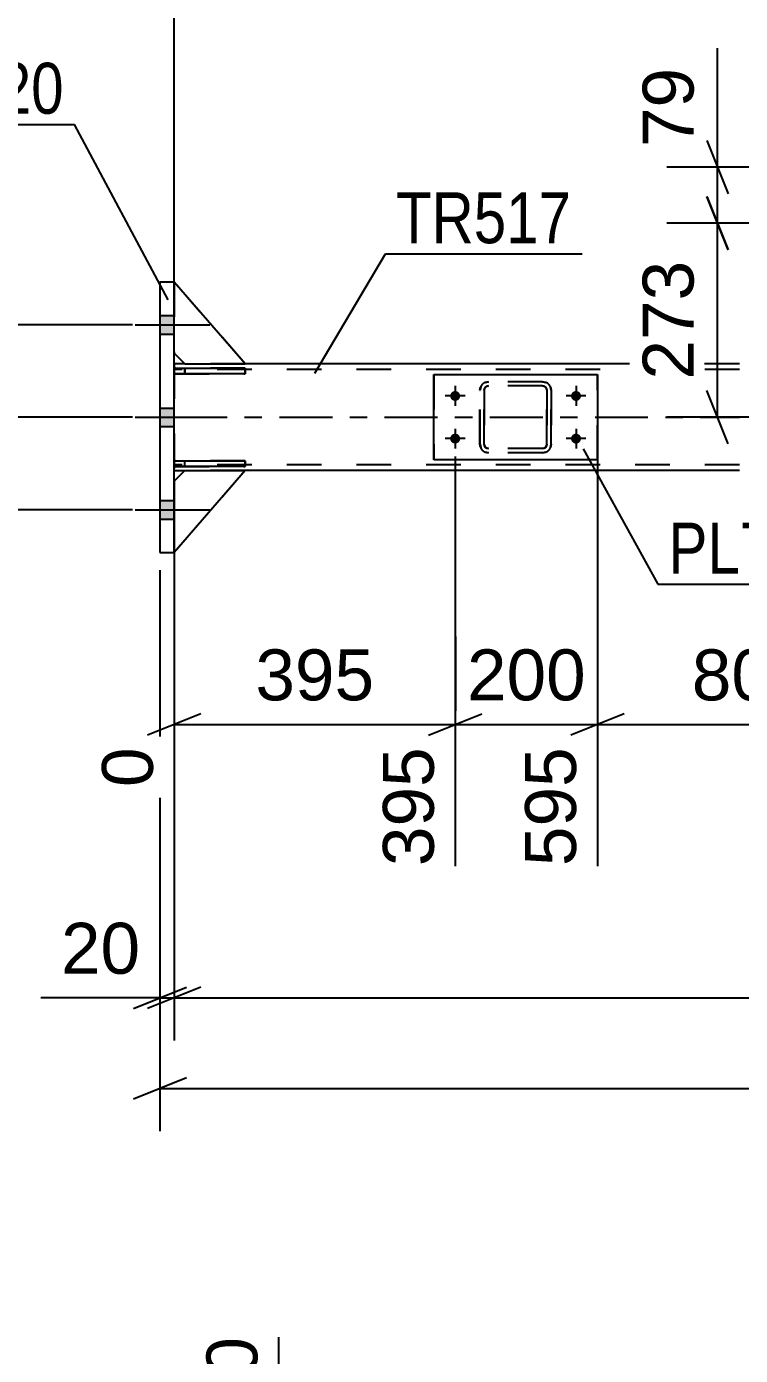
# Model space of a CAD drawing. Header units: millimetres. Extents: x -55 to 786, y -403 to 191.
# Drawn here: x 3.2 to 43.3, y 70.4 to 145.1 of the extents above; entities that cross this region are included whole.
import ezdxf

# ---------------------------------------------------------------- set-up
doc = ezdxf.new("R2010")
doc.units = ezdxf.units.MM
doc.linetypes.add('DXK_LINE_DOT2', pattern=[3.9198, 1.9599, -1.9599])
doc.linetypes.add('DXK_LINE_DOT3', pattern=[5.9187, 2.979, -0.9799, 0.9799, -0.9799])
doc.styles.add('Arial', font='ARIAL.TTF', dxfattribs={"height": 0.2})
doc.styles.add('Arial Narrow', font='ARIALN.TTF', dxfattribs={"height": 0.2})

# ---------------------------------------------------------------- blocks, each defined once
blk = doc.blocks.new('Part-318883748-1888 - 1706')
at = {"color": 7, "linetype": 'DXK_LINE_DOT2'}
for p, q in [((11.487, 119.555), (12.087, 120.155)), ((15.487, 120.155), (11.487, 115.555)), ((12.087, 120.155), (15.487, 120.155)), ((11.487, 115.555), (11.487, 119.555))]:
    blk.add_line(p, q, dxfattribs=at)
blk = doc.blocks.new('Part-318883748-1741 - 1706')
at = {"color": 2, "linetype": 'Continuous'}
for p, q in [((11.487, 120.715), (15.487, 120.715)), ((11.487, 120.715), (11.487, 120.395)), ((15.487, 120.395), (11.487, 120.395)), ((15.487, 120.715), (15.487, 120.395))]:
    blk.add_line(p, q, dxfattribs=at)
at = {"color": 7, "linetype": 'DXK_LINE_DOT2'}
for p, q in [((11.487, 120.395), (11.487, 120.715)), ((12.087, 120.395), (12.087, 120.715))]:
    blk.add_line(p, q, dxfattribs=at)
blk = doc.blocks.new('Part-318883748-1757 - 1706')
at = {"color": 2, "linetype": 'Continuous'}
for p, q in [((11.487, 130.755), (10.687, 130.755)), ((10.687, 130.755), (10.687, 115.555)), ((11.487, 115.555), (11.487, 130.755)), ((10.687, 115.555), (11.487, 115.555))]:
    blk.add_line(p, q, dxfattribs=at)
blk = doc.blocks.new('Part-318883748-1761 - 1706')
at = {"color": 7, "linetype": 'DXK_LINE_DOT2'}
for p, q in [((15.487, 120.715), (11.487, 120.715)), ((11.487, 120.715), (11.487, 120.395)), ((11.487, 120.395), (15.487, 120.395)), ((12.087, 120.395), (12.087, 120.715)), ((15.487, 120.395), (15.487, 120.715))]:
    blk.add_line(p, q, dxfattribs=at)
blk = doc.blocks.new('Part-318883748-1886 - 1706')
at = {"color": 7, "linetype": 'DXK_LINE_DOT2'}
for p, q in [((15.487, 126.155), (11.487, 130.755)), ((11.487, 130.755), (11.487, 126.755)), ((11.487, 126.755), (12.087, 126.155)), ((12.087, 126.155), (15.487, 126.155))]:
    blk.add_line(p, q, dxfattribs=at)
blk = doc.blocks.new('Part-318883748-1887 - 1706')
at = {"color": 2, "linetype": 'Continuous'}
for p, q in [((15.487, 126.155), (11.487, 130.755)), ((11.487, 126.755), (12.087, 126.155)), ((12.087, 126.155), (15.487, 126.155))]:
    blk.add_line(p, q, dxfattribs=at)
at = {"color": 7, "linetype": 'DXK_LINE_DOT2'}
blk.add_line((11.487, 126.755), (11.487, 130.755), dxfattribs=at)
blk = doc.blocks.new('Part-318883748-1889 - 1706')
at = {"color": 2, "linetype": 'Continuous'}
for p, q in [((11.487, 119.555), (12.087, 120.155)), ((15.487, 120.155), (11.487, 115.555)), ((12.087, 120.155), (15.487, 120.155))]:
    blk.add_line(p, q, dxfattribs=at)
at = {"color": 7, "linetype": 'DXK_LINE_DOT2'}
blk.add_line((11.487, 119.555), (11.487, 115.555), dxfattribs=at)
blk = doc.blocks.new('Part-318883748-1890 - 1706')
at = {"color": 2, "linetype": 'Continuous'}
for p, q in [((11.487, 125.915), (15.487, 125.915)), ((11.487, 125.915), (11.487, 125.595)), ((15.487, 125.595), (11.487, 125.595)), ((15.487, 125.915), (15.487, 125.595))]:
    blk.add_line(p, q, dxfattribs=at)
at = {"color": 7, "linetype": 'DXK_LINE_DOT2'}
for p, q in [((11.487, 125.595), (11.487, 125.915)), ((12.087, 125.595), (12.087, 125.915))]:
    blk.add_line(p, q, dxfattribs=at)
blk = doc.blocks.new('Part-318883748-1902 - 1706')
at = {"color": 7, "linetype": 'DXK_LINE_DOT2'}
for p, q in [((15.487, 125.915), (11.487, 125.915)), ((11.487, 125.915), (11.487, 125.595)), ((11.487, 125.595), (11.487, 125.76)), ((11.487, 125.595), (15.487, 125.595)), ((12.087, 125.915), (12.087, 125.595)), ((15.487, 125.595), (15.487, 125.915))]:
    blk.add_line(p, q, dxfattribs=at)
blk = doc.blocks.new('Bolt-318883748-1946 - 1706')
at = {"linetype": 'Continuous'}
for points in [[(27.013, 124.355), (27.02, 124.413), (27.038, 124.469), (27.067, 124.519), (27.106, 124.563), (27.153, 124.597), (27.207, 124.621), (27.264, 124.633), (27.323, 124.633), (27.38, 124.621), (27.433, 124.597), (27.481, 124.563), (27.52, 124.519), (27.549, 124.469), (27.567, 124.413), (27.573, 124.355), (27.567, 124.297), (27.549, 124.241), (27.52, 124.19), (27.481, 124.147), (27.433, 124.112), (27.38, 124.089), (27.323, 124.076), (27.264, 124.076), (27.207, 124.089), (27.153, 124.112), (27.106, 124.147), (27.067, 124.19), (27.038, 124.241), (27.02, 124.297)], [(33.813, 124.355), (33.82, 124.413), (33.838, 124.469), (33.867, 124.519), (33.906, 124.563), (33.953, 124.597), (34.007, 124.621), (34.064, 124.633), (34.123, 124.633), (34.18, 124.621), (34.233, 124.597), (34.281, 124.563), (34.32, 124.519), (34.349, 124.469), (34.367, 124.413), (34.373, 124.355), (34.367, 124.297), (34.349, 124.241), (34.32, 124.19), (34.281, 124.147), (34.233, 124.112), (34.18, 124.089), (34.123, 124.076), (34.064, 124.076), (34.007, 124.089), (33.953, 124.112), (33.906, 124.147), (33.867, 124.19), (33.838, 124.241), (33.82, 124.297)], [(27.013, 121.955), (27.02, 122.013), (27.038, 122.069), (27.067, 122.119), (27.106, 122.163), (27.153, 122.197), (27.207, 122.221), (27.264, 122.233), (27.323, 122.233), (27.38, 122.221), (27.433, 122.197), (27.481, 122.163), (27.52, 122.119), (27.549, 122.069), (27.567, 122.013), (27.573, 121.955), (27.567, 121.897), (27.549, 121.841), (27.52, 121.79), (27.481, 121.747), (27.433, 121.712), (27.38, 121.689), (27.323, 121.676), (27.264, 121.676), (27.207, 121.689), (27.153, 121.712), (27.106, 121.747), (27.067, 121.79), (27.038, 121.841), (27.02, 121.897)], [(33.813, 121.955), (33.82, 122.013), (33.838, 122.069), (33.867, 122.119), (33.906, 122.163), (33.953, 122.197), (34.007, 122.221), (34.064, 122.233), (34.123, 122.233), (34.18, 122.221), (34.233, 122.197), (34.281, 122.163), (34.32, 122.119), (34.349, 122.069), (34.367, 122.013), (34.373, 121.955), (34.367, 121.897), (34.349, 121.841), (34.32, 121.79), (34.281, 121.747), (34.233, 121.712), (34.18, 121.689), (34.123, 121.676), (34.064, 121.676), (34.007, 121.689), (33.953, 121.712), (33.906, 121.747), (33.867, 121.79), (33.838, 121.841), (33.82, 121.897)]]:
    blk.add_hatch(color=1, dxfattribs=at).paths.add_polyline_path(points)
at = {"color": 1, "linetype": 'Continuous'}
for p, q in [((27.293, 124.915), (27.293, 123.795)), ((34.093, 124.915), (34.093, 123.795)), ((27.853, 124.355), (26.733, 124.355)), ((34.653, 124.355), (33.533, 124.355)), ((27.853, 121.955), (26.733, 121.955)), ((27.293, 122.515), (27.293, 121.395)), ((34.653, 121.955), (33.533, 121.955)), ((34.093, 122.515), (34.093, 121.395))]:
    blk.add_line(p, q, dxfattribs=at)
blk = doc.blocks.new('Bolt-318883748-1954 - 1706')
at = {"linetype": 'Continuous'}
for points in [[(10.687, 128.875), (10.687, 127.835), (11.487, 127.835), (11.487, 128.875)], [(10.687, 128.875), (10.687, 127.835), (11.487, 127.835), (11.487, 128.875)], [(10.687, 128.875), (10.687, 127.835), (11.487, 127.835), (11.487, 128.875)], [(10.687, 123.675), (10.687, 122.635), (11.487, 122.635), (11.487, 123.675)], [(10.687, 123.675), (10.687, 122.635), (11.487, 122.635), (11.487, 123.675)], [(10.687, 118.475), (10.687, 117.435), (11.487, 117.435), (11.487, 118.475)], [(10.687, 118.475), (10.687, 117.435), (11.487, 117.435), (11.487, 118.475)], [(10.687, 118.475), (10.687, 117.435), (11.487, 117.435), (11.487, 118.475)]]:
    blk.add_hatch(color=1, dxfattribs=at).paths.add_polyline_path(points)
at = {"color": 1, "linetype": 'Continuous'}
for p, q in [((10.687, 128.875), (11.487, 128.875)), ((10.687, 128.875), (11.487, 128.875)), ((10.687, 128.875), (11.487, 128.875)), ((9.287, 128.355), (13.487, 128.355)), ((9.287, 128.355), (13.487, 128.355)), ((9.287, 128.355), (13.487, 128.355)), ((10.687, 127.835), (11.487, 127.835)), ((10.687, 127.835), (11.487, 127.835)), ((10.687, 127.835), (11.487, 127.835)), ((10.687, 123.675), (11.487, 123.675)), ((10.687, 123.675), (11.487, 123.675)), ((9.287, 123.155), (13.487, 123.155)), ((9.287, 123.155), (13.487, 123.155)), ((10.687, 122.635), (11.487, 122.635)), ((10.687, 122.635), (11.487, 122.635)), ((10.687, 118.475), (11.487, 118.475)), ((10.687, 118.475), (11.487, 118.475)), ((10.687, 118.475), (11.487, 118.475)), ((9.287, 117.955), (13.487, 117.955)), ((9.287, 117.955), (13.487, 117.955)), ((9.287, 117.955), (13.487, 117.955)), ((10.687, 117.435), (11.487, 117.435)), ((10.687, 117.435), (11.487, 117.435)), ((10.687, 117.435), (11.487, 117.435))]:
    blk.add_line(p, q, dxfattribs=at)
blk = doc.blocks.new('Part-318883748-1973 - 1706')
at = {"color": 7, "linetype": 'DXK_LINE_DOT2'}
for p, q in [((28.688, 124.675), (28.725, 124.859)), ((28.73, 124.859), (28.693, 124.675)), ((28.998, 124.845), (28.946, 124.767)), ((28.951, 124.767), (29.004, 124.845)), ((28.984, 125.118), (29.168, 125.155)), ((28.984, 125.118), (28.99, 125.118)), ((29.173, 125.155), (28.99, 125.118)), ((29.076, 124.897), (28.998, 124.845)), ((29.004, 124.845), (29.081, 124.897)), ((29.168, 124.915), (29.076, 124.897)), ((29.081, 124.897), (29.173, 124.915)), ((32.213, 125.155), (29.168, 125.155)), ((32.213, 124.915), (29.168, 124.915)), ((32.208, 125.155), (32.392, 125.118)), ((32.3, 124.897), (32.208, 124.915)), ((32.397, 125.118), (32.213, 125.155)), ((32.213, 124.915), (32.305, 124.897)), ((32.3, 124.897), (32.305, 124.897)), ((32.378, 124.845), (32.3, 124.897)), ((32.305, 124.897), (32.383, 124.845)), ((32.43, 124.767), (32.378, 124.845)), ((32.383, 124.845), (32.435, 124.767)), ((32.652, 124.859), (32.688, 124.675)), ((32.693, 124.675), (32.657, 124.859)), ((28.688, 124.675), (28.693, 124.675)), ((28.688, 121.635), (28.688, 124.675)), ((28.693, 121.635), (28.693, 124.675)), ((28.946, 124.767), (28.928, 124.675)), ((28.933, 124.675), (28.928, 124.675)), ((28.928, 124.675), (28.928, 121.635)), ((28.933, 124.675), (28.951, 124.767)), ((28.933, 121.635), (28.933, 124.675)), ((32.448, 124.675), (32.43, 124.767)), ((32.435, 124.767), (32.453, 124.675)), ((32.453, 124.675), (32.448, 124.675)), ((32.448, 124.675), (32.448, 121.635)), ((32.453, 121.635), (32.453, 124.675)), ((32.693, 124.675), (32.688, 124.675)), ((32.688, 124.675), (32.688, 121.635)), ((32.693, 121.635), (32.693, 124.675)), ((28.693, 121.635), (28.688, 121.635)), ((28.725, 121.451), (28.688, 121.635)), ((28.693, 121.635), (28.73, 121.451)), ((28.928, 121.635), (28.933, 121.635)), ((28.928, 121.635), (28.946, 121.543)), ((28.951, 121.543), (28.933, 121.635)), ((28.946, 121.543), (28.998, 121.465)), ((29.004, 121.465), (28.951, 121.543)), ((28.984, 121.191), (28.99, 121.191)), ((29.168, 121.155), (28.984, 121.191)), ((28.99, 121.191), (29.173, 121.155)), ((28.998, 121.465), (29.076, 121.413)), ((29.081, 121.413), (29.004, 121.465)), ((29.076, 121.413), (29.168, 121.395)), ((29.173, 121.395), (29.081, 121.413)), ((32.213, 121.395), (29.168, 121.395)), ((32.213, 121.155), (29.168, 121.155)), ((32.208, 121.395), (32.3, 121.413)), ((32.392, 121.191), (32.208, 121.155)), ((32.305, 121.413), (32.213, 121.395)), ((32.213, 121.155), (32.397, 121.191)), ((32.3, 121.413), (32.378, 121.465)), ((32.3, 121.413), (32.305, 121.413)), ((32.383, 121.465), (32.305, 121.413)), ((32.378, 121.465), (32.43, 121.543)), ((32.435, 121.543), (32.383, 121.465)), ((32.43, 121.543), (32.448, 121.635)), ((32.453, 121.635), (32.435, 121.543)), ((32.448, 121.635), (32.453, 121.635)), ((32.688, 121.635), (32.652, 121.451)), ((32.657, 121.451), (32.693, 121.635)), ((32.688, 121.635), (32.693, 121.635))]:
    blk.add_line(p, q, dxfattribs=at)
at = {"color": 7, "linetype": 'DXK_LINE_DOT3'}
blk.add_line((30.697, 123.155), (30.685, 123.155), dxfattribs=at)
at = {"color": 7, "linetype": 'DXK_LINE_DOT2'}
for centre, start, end in [((29.168, 124.675), 112.5, 157.5), ((29.173, 124.675), 112.5, 157.5), ((32.208, 124.675), 22.5, 67.5), ((32.213, 124.675), 22.5, 67.5), ((29.168, 121.635), 202.5, 247.5), ((29.173, 121.635), 202.5, 247.5), ((32.208, 121.635), 292.5, 337.5), ((32.213, 121.635), 292.5, 337.5)]:
    blk.add_arc(centre, 0.48, start, end, dxfattribs=at)
blk = doc.blocks.new('Part-318883748-1995 - 1706')
at = {"color": 2, "linetype": 'Continuous'}
for p, q in [((12.087, 126.155), (11.487, 126.155)), ((43.293, 126.155), (15.487, 126.155)), ((11.487, 120.155), (12.087, 120.155)), ((43.293, 120.155), (15.487, 120.155))]:
    blk.add_line(p, q, dxfattribs=at)
at = {"color": 7, "linetype": 'DXK_LINE_DOT2'}
for p, q in [((11.487, 126.155), (11.487, 120.155)), ((43.293, 125.835), (11.487, 125.835)), ((15.487, 126.155), (12.087, 126.155)), ((43.293, 120.475), (11.487, 120.475)), ((15.487, 120.155), (12.087, 120.155))]:
    blk.add_line(p, q, dxfattribs=at)
at = {"color": 7, "linetype": 'DXK_LINE_DOT3'}
blk.add_line((11.487, 123.155), (43.293, 123.155), dxfattribs=at)
blk = doc.blocks.new('Part-318883748-2000 - 1706')
at = {"color": 2, "linetype": 'Continuous'}
for p, q in [((26.093, 120.755), (26.093, 125.555)), ((26.093, 125.555), (26.093, 125.555)), ((26.093, 125.555), (35.293, 125.555)), ((35.293, 125.555), (35.293, 120.755)), ((26.093, 120.755), (26.093, 120.755)), ((35.293, 120.755), (26.093, 120.755))]:
    blk.add_line(p, q, dxfattribs=at)
at = {"color": 7, "linetype": 'DXK_LINE_DOT2'}
for p, q in [((26.093, 125.555), (26.093, 120.755)), ((26.093, 125.555), (26.093, 125.555)), ((35.293, 120.755), (35.293, 125.555)), ((26.093, 120.755), (26.093, 120.755))]:
    blk.add_line(p, q, dxfattribs=at)
blk = doc.blocks.new('StraightDimension-318883748-10415 - 3033')
at = {"color": 7, "linetype": 'Continuous'}
for p, q in [((17.366, 18.239), (17.366, 71.423)), ((0.16, 4), (0.16, 62.475)), ((1.66, 59.552), (-1.34, 58.352)), ((15.866, 58.352), (18.866, 59.552)), ((0.16, 58.952), (17.366, 58.952))]:
    blk.add_line(p, q, dxfattribs=at)
at = {"color": 0}
blk.add_wipeout([(12.699, 59.702), (12.699, 63.902), (4.828, 63.902), (4.828, 59.702)], dxfattribs=at)
at = {"color": 3, "style": 'Arial'}
blk.add_text('430', height=2.8652, dxfattribs=at).set_placement((5.428, 60.302))
at = {"color": 0, "linetype": 'Continuous'}
for points in [[(16.766, 72.023), (12.566, 72.023), (12.566, 64.152), (16.766, 64.152)], [(-0.44, 63.075), (-4.64, 63.075), (-4.64, 59.652), (-0.44, 59.652)]]:
    blk.add_wipeout(points, dxfattribs=at)
at = {"color": 3, "linetype": 'Continuous', "style": 'Arial'}
for s, height, p in [('430', 2.8652, (16.166, 64.752)), ('0', 2.865, (-1.04, 60.252))]:
    blk.add_text(s, height=height, rotation=90.00021, dxfattribs=at).set_placement(p)
blk = doc.blocks.new('StraightDimension-318883748-10414 - 3033')
at = {"color": 7, "linetype": 'Continuous'}
for p, q in [((17.366, 18.239), (17.366, 71.423)), ((53.993, 17.618), (53.993, 69.146)), ((18.866, 59.552), (15.866, 58.352)), ((52.493, 58.352), (55.493, 59.552)), ((17.366, 58.952), (53.993, 58.952))]:
    blk.add_line(p, q, dxfattribs=at)
at = {"color": 0}
blk.add_wipeout([(40.727, 59.702), (40.727, 63.902), (30.632, 63.902), (30.632, 59.702)], dxfattribs=at)
at = {"color": 3, "style": 'Arial'}
blk.add_text('1000', height=2.8652, dxfattribs=at).set_placement((31.232, 60.302))
at = {"color": 0, "linetype": 'Continuous'}
blk.add_wipeout([(53.393, 69.746), (49.193, 69.746), (49.193, 59.652), (53.393, 59.652)], dxfattribs=at)
at = {"color": 3, "linetype": 'Continuous', "style": 'Arial'}
blk.add_text('1430', height=2.8652, rotation=90.00021, dxfattribs=at).set_placement((52.793, 60.252))
blk = doc.blocks.new('StraightDimension-318883748-2765 - 1706')
at = {"color": 7, "linetype": 'Continuous'}
for p, q in [((41.458, 135.569), (42.658, 132.569)), ((58.196, 134.069), (39.208, 134.069)), ((42.058, 123.155), (42.058, 134.069)), ((42.658, 121.655), (41.458, 124.655)), ((58.183, 123.155), (39.208, 123.155))]:
    blk.add_line(p, q, dxfattribs=at)
at = {"color": 0}
blk.add_wipeout([(41.307, 132.547), (37.107, 132.547), (37.108, 124.676), (41.308, 124.676)], dxfattribs=at)
at = {"color": 3, "style": 'Arial'}
blk.add_text('273', height=2.8652, rotation=90.00021, dxfattribs=at).set_placement((40.708, 125.276))
blk = doc.blocks.new('StraightDimension-318883748-2755 - 1706')
at = {"color": 7, "linetype": 'Continuous'}
for p, q in [((42.058, 137.223), (42.058, 143.92)), ((42.058, 137.223), (42.058, 143.92)), ((41.458, 138.723), (42.658, 135.723)), ((62.47, 137.223), (39.208, 137.223)), ((42.058, 134.069), (42.058, 137.223)), ((42.658, 132.569), (41.458, 135.569)), ((58.196, 134.069), (39.208, 134.069))]:
    blk.add_line(p, q, dxfattribs=at)
at = {"color": 0}
blk.add_wipeout([(41.308, 143.395), (37.108, 143.395), (37.108, 137.748), (41.308, 137.748)], dxfattribs=at)
at = {"color": 3, "style": 'Arial'}
blk.add_text('79', height=2.8652, rotation=90.00021, dxfattribs=at).set_placement((40.708, 138.348))
blk = doc.blocks.new('StraightDimension-318883748-2783 - 1706')
at = {"color": 7, "linetype": 'Continuous'}
for p, q in [((59.196, 135.069), (59.196, 161.149)), ((11.487, 127.155), (11.487, 154.478)), ((12.987, 151.555), (9.987, 150.355)), ((57.696, 150.355), (60.696, 151.555)), ((11.487, 150.955), (59.196, 150.955))]:
    blk.add_line(p, q, dxfattribs=at)
at = {"color": 0}
blk.add_wipeout([(40.389, 151.705), (40.389, 155.905), (30.294, 155.905), (30.294, 151.705)], dxfattribs=at)
at = {"color": 3, "style": 'Arial'}
blk.add_text('1560', height=2.8652, dxfattribs=at).set_placement((30.894, 152.305))
at = {"color": 0, "linetype": 'Continuous'}
for points in [[(58.596, 161.749), (54.396, 161.749), (54.396, 151.655), (58.596, 151.655)], [(10.887, 155.078), (6.687, 155.078), (6.687, 151.655), (10.887, 151.655)]]:
    blk.add_wipeout(points, dxfattribs=at)
at = {"color": 3, "linetype": 'Continuous', "style": 'Arial'}
for s, height, p in [('1560', 2.8652, (57.996, 152.255)), ('0', 2.865, (10.287, 152.255))]:
    blk.add_text(s, height=height, rotation=90.00021, dxfattribs=at).set_placement(p)
blk = doc.blocks.new('StraightDimension-318883748-2516 - 1706')
at = {"color": 7, "linetype": 'Continuous'}
for p, q in [((-1.138, 128.355), (-1.138, 137.276)), ((-1.138, 128.355), (-1.138, 137.276)), ((-1.738, 129.855), (-0.538, 126.855)), ((9.142, 128.355), (-3.988, 128.355)), ((-1.138, 123.155), (-1.138, 128.355)), ((-0.538, 121.655), (-1.738, 124.655)), ((9.142, 123.155), (-3.988, 123.155))]:
    blk.add_line(p, q, dxfattribs=at)
at = {"color": 0}
blk.add_wipeout([(-1.888, 136.751), (-6.088, 136.751), (-6.088, 128.88), (-1.888, 128.88)], dxfattribs=at)
at = {"color": 3, "style": 'Arial'}
blk.add_text('130', height=2.8652, rotation=90.00021, dxfattribs=at).set_placement((-2.488, 129.48))
blk = doc.blocks.new('StraightDimension-318883748-2526 - 1706')
at = {"color": 7, "linetype": 'Continuous'}
for p, q in [((-1.738, 124.655), (-0.538, 121.655)), ((9.142, 123.155), (-3.988, 123.155)), ((-1.138, 117.955), (-1.138, 123.155)), ((-0.538, 116.455), (-1.738, 119.455)), ((9.142, 117.955), (-3.988, 117.955)), ((-1.138, 117.955), (-1.138, 109.034)), ((-1.138, 117.955), (-1.138, 109.034))]:
    blk.add_line(p, q, dxfattribs=at)
at = {"color": 0}
blk.add_wipeout([(-1.888, 117.43), (-6.088, 117.43), (-6.088, 109.559), (-1.888, 109.559)], dxfattribs=at)
at = {"color": 3, "style": 'Arial'}
blk.add_text('130', height=2.8652, rotation=90.00021, dxfattribs=at).set_placement((-2.488, 110.159))
blk = doc.blocks.new('StraightDimension-318883748-2591 - 1706')
at = {"color": 7, "linetype": 'Continuous'}
for p, q in [((10.687, 114.555), (10.687, 83.005)), ((12.187, 86.005), (9.187, 84.805)), ((10.687, 85.405), (702.287, 85.405))]:
    blk.add_line(p, q, dxfattribs=at)
blk = doc.blocks.new('StraightDimension-318883748-2629 - 1706')
at = {"color": 7, "linetype": 'Continuous'}
for p, q in [((10.687, 114.555), (10.687, 88.111)), ((11.487, 114.555), (11.487, 88.111)), ((10.687, 90.511), (3.99, 90.511)), ((10.687, 90.511), (3.99, 90.511)), ((9.187, 89.911), (12.187, 91.111)), ((12.987, 91.111), (9.987, 89.911)), ((10.687, 90.511), (11.487, 90.511))]:
    blk.add_line(p, q, dxfattribs=at)
at = {"color": 0}
blk.add_wipeout([(10.162, 91.261), (10.162, 95.461), (4.515, 95.461), (4.515, 91.261)], dxfattribs=at)
at = {"color": 3, "style": 'Arial'}
blk.add_text('20', height=2.8652, dxfattribs=at).set_placement((5.115, 91.861))
blk = doc.blocks.new('StraightDimension-318883748-2645 - 1706')
at = {"color": 7, "linetype": 'Continuous'}
for p, q in [((11.487, 114.555), (11.487, 88.111)), ((12.987, 91.111), (9.987, 89.911)), ((11.487, 90.511), (701.487, 90.511))]:
    blk.add_line(p, q, dxfattribs=at)
blk = doc.blocks.new('StraightDimension-318883748-9699 - 1706')
at = {"color": 7, "linetype": 'Continuous'}
for p, q in [((35.293, 120.955), (35.293, 97.915)), ((52.593, 120.955), (52.593, 95.691)), ((36.793, 106.486), (33.793, 105.286)), ((51.093, 105.286), (54.093, 106.486)), ((35.293, 105.886), (52.593, 105.886))]:
    blk.add_line(p, q, dxfattribs=at)
at = {"color": 0}
blk.add_wipeout([(47.879, 106.636), (47.879, 110.836), (40.008, 110.836), (40.008, 106.636)], dxfattribs=at)
at = {"color": 3, "style": 'Arial'}
blk.add_text('800', height=2.8652, dxfattribs=at).set_placement((40.608, 107.236))
at = {"color": 0, "linetype": 'Continuous'}
blk.add_wipeout([(51.993, 105.186), (47.793, 105.186), (47.793, 95.091), (51.993, 95.091)], dxfattribs=at)
at = {"color": 3, "linetype": 'Continuous', "style": 'Arial'}
blk.add_text('1395', height=2.8652, rotation=90.00021, dxfattribs=at).set_placement((51.393, 95.691))
blk = doc.blocks.new('StraightDimension-318883748-9700 - 1706')
at = {"color": 7, "linetype": 'Continuous'}
for p, q in [((27.293, 120.955), (27.293, 97.915)), ((35.293, 120.955), (35.293, 97.915)), ((25.793, 105.286), (28.793, 106.486)), ((36.793, 106.486), (33.793, 105.286)), ((27.293, 105.886), (35.293, 105.886))]:
    blk.add_line(p, q, dxfattribs=at)
at = {"color": 0}
blk.add_wipeout([(35.229, 106.636), (35.229, 110.836), (27.358, 110.836), (27.358, 106.636)], dxfattribs=at)
at = {"color": 0, "linetype": 'Continuous'}
blk.add_wipeout([(34.693, 105.186), (30.493, 105.186), (30.493, 97.315), (34.693, 97.315)], dxfattribs=at)
at = {"color": 3, "style": 'Arial'}
blk.add_text('200', height=2.8652, dxfattribs=at).set_placement((27.958, 107.236))
at = {"color": 3, "linetype": 'Continuous', "style": 'Arial'}
blk.add_text('595', height=2.8652, rotation=90.00021, dxfattribs=at).set_placement((34.093, 97.915))
blk = doc.blocks.new('StraightDimension-318883748-9701 - 1706')
at = {"color": 7, "linetype": 'Continuous'}
for p, q in [((27.293, 120.955), (27.293, 97.915)), ((11.487, 119.155), (11.487, 102.362)), ((12.987, 106.486), (9.987, 105.286)), ((25.793, 105.286), (28.793, 106.486)), ((11.487, 105.886), (27.293, 105.886))]:
    blk.add_line(p, q, dxfattribs=at)
at = {"color": 0}
blk.add_wipeout([(23.326, 106.636), (23.326, 110.836), (15.455, 110.836), (15.455, 106.636)], dxfattribs=at)
at = {"color": 3, "style": 'Arial'}
blk.add_text('395', height=2.8652, dxfattribs=at).set_placement((16.055, 107.236))
at = {"color": 0, "linetype": 'Continuous'}
for points in [[(10.887, 105.186), (6.687, 105.186), (6.687, 101.762), (10.887, 101.762)], [(26.693, 105.186), (22.493, 105.186), (22.493, 97.315), (26.693, 97.315)]]:
    blk.add_wipeout(points, dxfattribs=at)
at = {"color": 3, "linetype": 'Continuous', "style": 'Arial'}
for s, height, p in [('0', 2.865, (10.287, 102.362)), ('395', 2.8652, (26.093, 97.915))]:
    blk.add_text(s, height=height, rotation=90.00021, dxfattribs=at).set_placement(p)
blk = doc.blocks.new('Mark-318883748-1753 - 1706')
at = {"color": 30, "linetype": 'Continuous'}
for p in [(-3.36, 139.626), (11.145, 129.767)]:
    blk.add_line(p, (5.879, 139.626), dxfattribs=at)
at = {"color": 0}
blk.add_wipeout([(5.279, 140.226), (5.279, 143.226), (-2.76, 143.226), (-2.76, 140.226)], dxfattribs=at)
blk.add_wipeout([(5.279, 140.226), (5.279, 143.226), (-2.76, 143.226), (-2.76, 140.226)], dxfattribs=at)
at = {"color": 3, "style": 'Arial Narrow'}
blk.add_text('SP20', height=2.8633, dxfattribs=at).set_placement((-2.76, 140.226))
blk = doc.blocks.new('Mark-318883748-1991 - 1706')
at = {"color": 30, "linetype": 'Continuous'}
for p, q in [((19.405, 125.631), (23.369, 132.344)), ((23.369, 132.344), (34.433, 132.344))]:
    blk.add_line(p, q, dxfattribs=at)
at = {"color": 0}
blk.add_wipeout([(33.833, 132.944), (33.833, 135.944), (23.969, 135.944), (23.969, 132.944)], dxfattribs=at)
blk.add_wipeout([(33.833, 132.944), (33.833, 135.944), (23.969, 135.944), (23.969, 132.944)], dxfattribs=at)
at = {"color": 3, "style": 'Arial Narrow'}
blk.add_text('TR517', height=2.8633, dxfattribs=at).set_placement((23.969, 132.944))
blk = doc.blocks.new('Mark-318883748-1996 - 1706')
at = {"color": 30, "linetype": 'Continuous'}
for p, q in [((34.503, 121.385), (38.698, 113.766)), ((38.698, 113.766), (49.402, 113.766))]:
    blk.add_line(p, q, dxfattribs=at)
at = {"color": 0}
blk.add_wipeout([(48.802, 114.366), (48.802, 117.366), (39.298, 117.366), (39.298, 114.366)], dxfattribs=at)
blk.add_wipeout([(48.802, 114.366), (48.802, 117.366), (39.298, 117.366), (39.298, 114.366)], dxfattribs=at)
at = {"color": 3, "style": 'Arial Narrow'}
blk.add_text('PL760', height=2.8633, dxfattribs=at).set_placement((39.298, 114.366))

msp = doc.modelspace()

# ---------------------------------------------------------------- block references
for name in ['Part-318883748-1757 - 1706', 'Part-318883748-1886 - 1706', 'Part-318883748-1887 - 1706', 'Bolt-318883748-1954 - 1706', 'Part-318883748-1995 - 1706', 'Part-318883748-1890 - 1706', 'Part-318883748-1902 - 1706', 'Part-318883748-2000 - 1706', 'Bolt-318883748-1946 - 1706', 'Part-318883748-1973 - 1706', 'Part-318883748-1741 - 1706', 'Part-318883748-1761 - 1706', 'Part-318883748-1888 - 1706', 'Part-318883748-1889 - 1706', 'StraightDimension-318883748-10415 - 3033']:
    msp.add_blockref(name, (0, 0))

# ---------------------------------------------------------------- next in the draw order: block references
for name in ['StraightDimension-318883748-2765 - 1706', 'StraightDimension-318883748-10414 - 3033']:
    msp.add_blockref(name, (0, 0))

# ---------------------------------------------------------------- next in the draw order: block references
msp.add_blockref('StraightDimension-318883748-2755 - 1706', (0, 0))

# ---------------------------------------------------------------- next in the draw order: block references
msp.add_blockref('StraightDimension-318883748-2783 - 1706', (0, 0))

# ---------------------------------------------------------------- next in the draw order: block references
for name in ['StraightDimension-318883748-2516 - 1706', 'Mark-318883748-1991 - 1706']:
    msp.add_blockref(name, (0, 0))

# ---------------------------------------------------------------- next in the draw order: block references
for name in ['Mark-318883748-1753 - 1706', 'StraightDimension-318883748-2526 - 1706']:
    msp.add_blockref(name, (0, 0))

# ---------------------------------------------------------------- next in the draw order: block references
msp.add_blockref('StraightDimension-318883748-2591 - 1706', (0, 0))

# ---------------------------------------------------------------- next in the draw order: block references
msp.add_blockref('StraightDimension-318883748-2629 - 1706', (0, 0))

# ---------------------------------------------------------------- next in the draw order: block references
msp.add_blockref('StraightDimension-318883748-2645 - 1706', (0, 0))

# ---------------------------------------------------------------- next in the draw order: block references
msp.add_blockref('StraightDimension-318883748-9699 - 1706', (0, 0))

# ---------------------------------------------------------------- next in the draw order: block references
msp.add_blockref('StraightDimension-318883748-9700 - 1706', (0, 0))

# ---------------------------------------------------------------- next in the draw order: block references
for name in ['Mark-318883748-1996 - 1706', 'StraightDimension-318883748-9701 - 1706']:
    msp.add_blockref(name, (0, 0))

doc.saveas('drawing.dxf')
